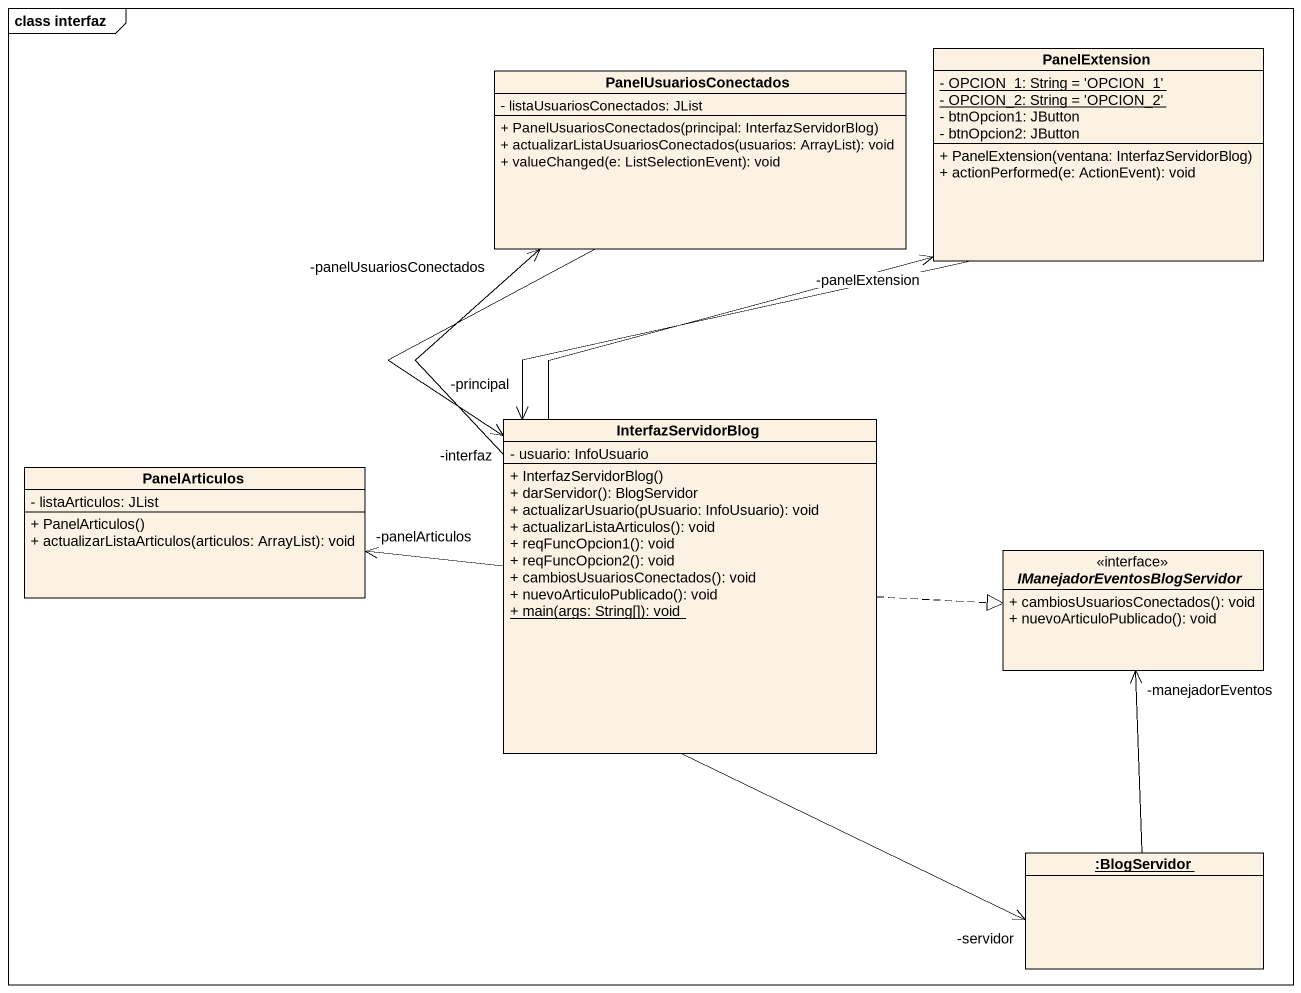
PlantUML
@startuml
mainframe class interfaz
hide circle
hide empty members
skinparam classAttributeIconSize 0
class PanelUsuariosConectados {
  - listaUsuariosConectados: JList
  + PanelUsuariosConectados(principal: InterfazServidorBlog)
  + actualizarListaUsuariosConectados(usuarios: ArrayList): void
  + valueChanged(e: ListSelectionEvent): void
}
class PanelExtension {
  {static} - OPCION_1: String = 'OPCION_1'
  {static} - OPCION_2: String = 'OPCION_2'
  - btnOpcion1: JButton
  - btnOpcion2: JButton
  + PanelExtension(ventana: InterfazServidorBlog)
  + actionPerformed(e: ActionEvent): void
}
class InterfazServidorBlog {
  - usuario: InfoUsuario
  + InterfazServidorBlog()
  + darServidor(): BlogServidor
  + actualizarUsuario(pUsuario: InfoUsuario): void
  + actualizarListaArticulos(): void
  + reqFuncOpcion1(): void
  + reqFuncOpcion2(): void
  + cambiosUsuariosConectados(): void
  + nuevoArticuloPublicado(): void
  {static} + main(args: String[]): void
}
class PanelArticulos {
  - listaArticulos: JList
  + PanelArticulos()
  + actualizarListaArticulos(articulos: ArrayList): void
}
interface "IManejadorEventosBlogServidor" as IManejadorEventosBlogServido <<interface>> {
  + cambiosUsuariosConectados(): void
  + nuevoArticuloPublicado(): void
}
object ":BlogServidor" as BlogServidor
PanelUsuariosConectados --> "-interfaz" InterfazServidorBlog
PanelExtension --> "-principal" InterfazServidorBlog
InterfazServidorBlog -up-> "-panelUsuariosConectados" PanelUsuariosConectados
InterfazServidorBlog -up-> "-panelExtension" PanelExtension
InterfazServidorBlog -left-> "-panelArticulos" PanelArticulos
InterfazServidorBlog .right.|> IManejadorEventosBlogServido
InterfazServidorBlog --> "-servidor" BlogServidor
BlogServidor -up-> "-manejadorEventos" IManejadorEventosBlogServido
@enduml
